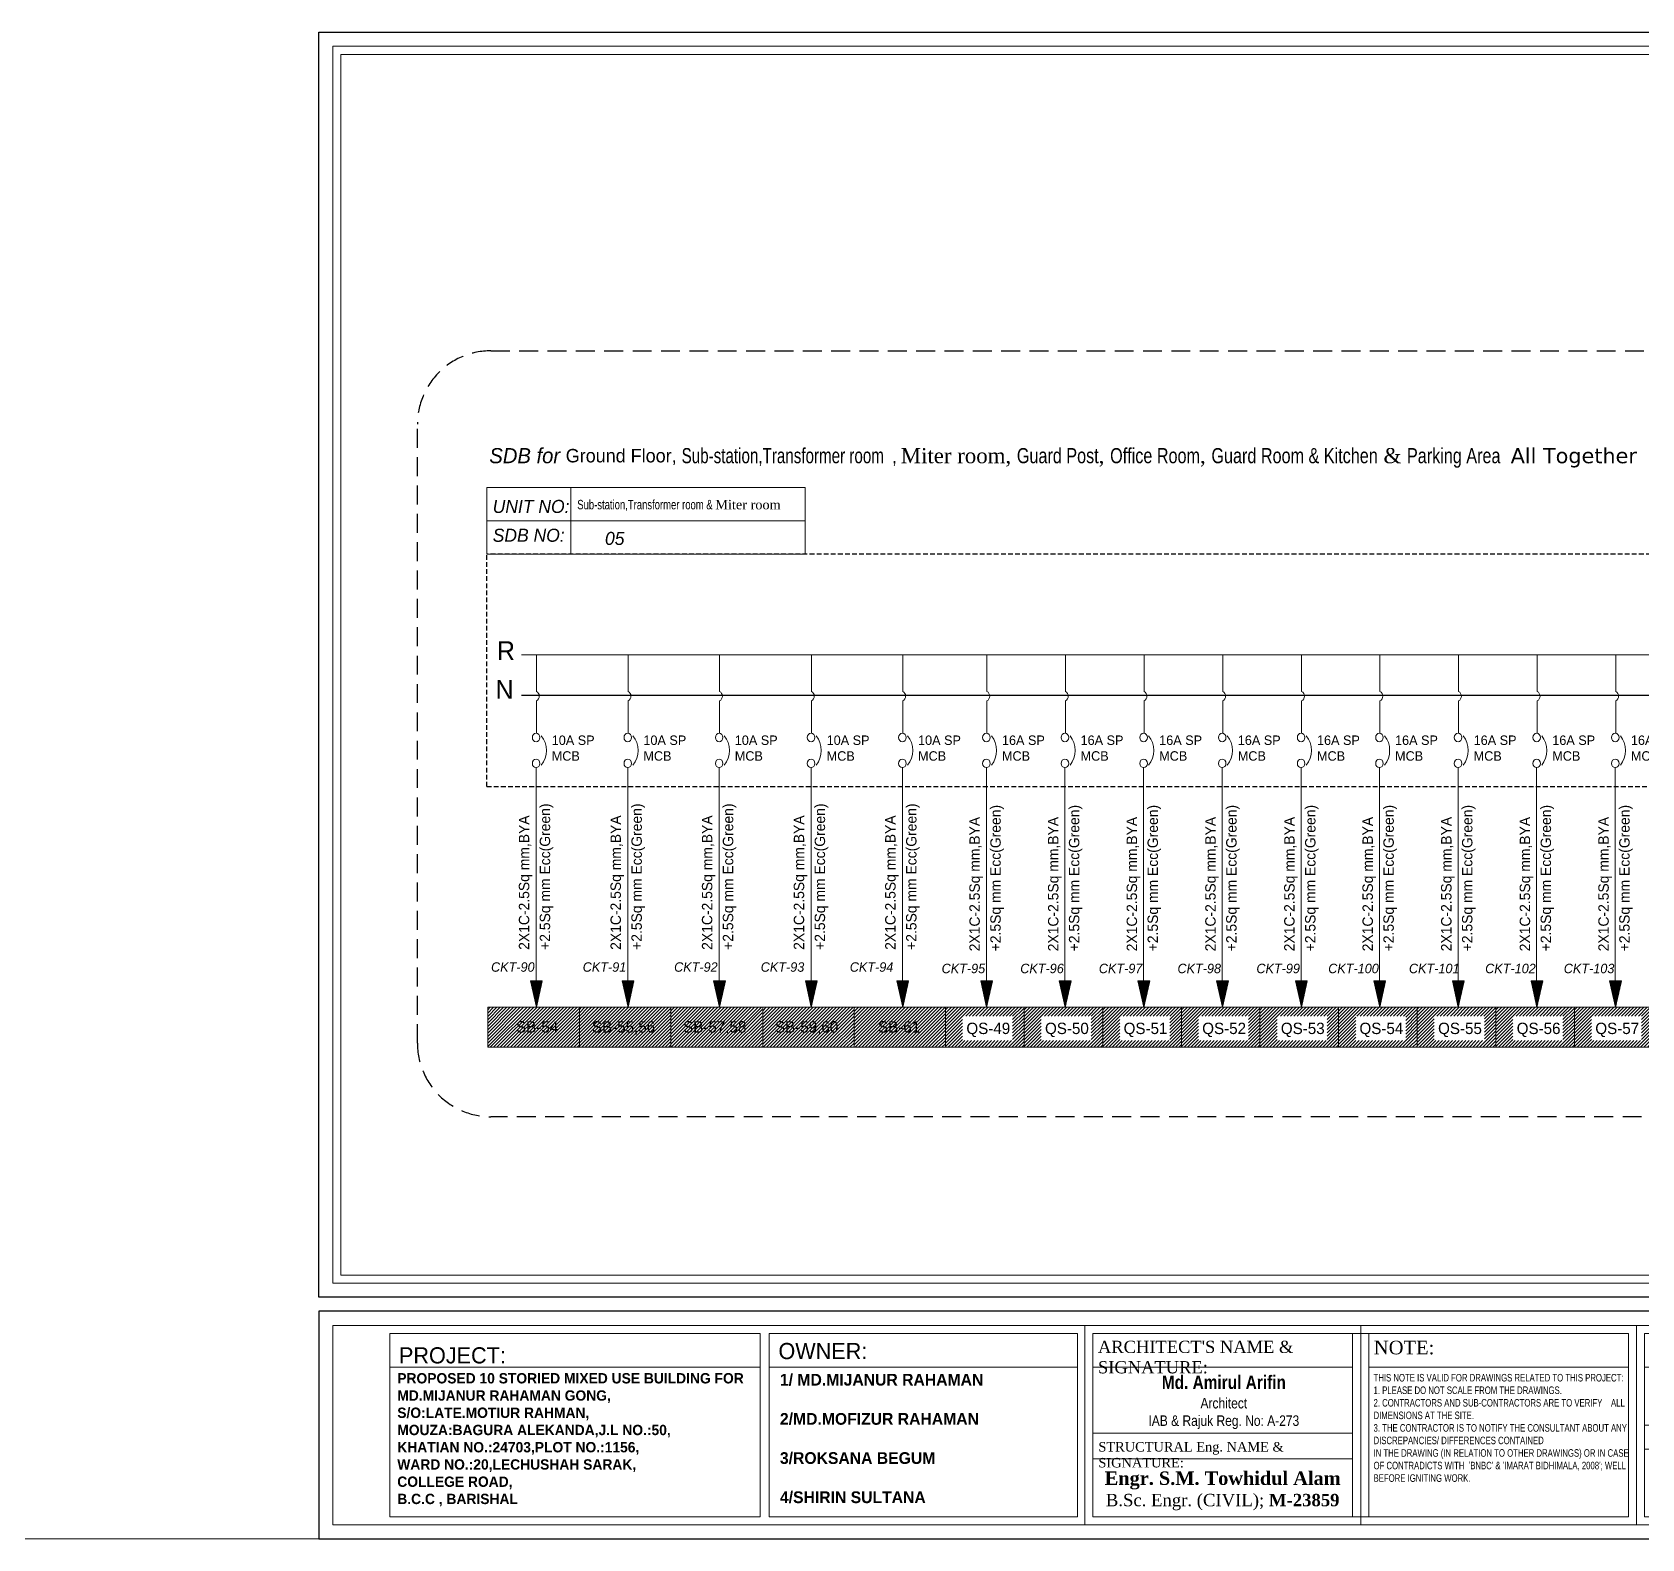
# Model space of a CAD drawing. Header units: inches. Extents: x 109699 to 44449955, y -10987 to 15824140.
# Drawn here: x 211194 to 212046, y -4569 to -3772 of the extents above; entities that cross this region are included whole.
import ezdxf

# ---------------------------------------------------------------- set-up
doc = ezdxf.new("R2010")
doc.units = ezdxf.units.IN
doc.header["$LTSCALE"] = 5
doc.header["$MEASUREMENT"] = 0
doc.linetypes.add('DASHED', pattern=[0.75, 0.5, -0.25])
doc.linetypes.add('DASHED2', pattern=[0.375, 0.25, -0.125])
doc.layers.get('0').update_dxf_attribs({"color": 123})
doc.layers.get('Defpoints').update_dxf_attribs({"lineweight": 5})
for name, color, linetype, lineweight in [('@NORMAL', 7, 'Continuous', 5), ('CKT-TEXT', 6, 'Continuous', 9), ('E-BOX', 20, 'Continuous', 30), ('E-BUSBER-B', 21, 'Continuous', 18), ('E-BUSBER-N', 131, 'Continuous', 18), ('E-CKT-CABLE', 116, 'Continuous', 18), ('E-CKT-TEXT', 135, 'Continuous', 18), ('E-CKT-TEXT-2', 7, 'Continuous', 9), ('E-MCCB', 5, 'Continuous', 13), ('E-QS-Socket-15A', 1, 'Continuous', 9), ('E-SB-Switch-Board', 106, 'Continuous', 18), ('H', 252, 'Continuous', 9), ('leter', 140, 'Continuous', 13), ('Text', 7, 'Continuous', 0), ('WALL-1', 8, 'Continuous', 9)]:
    doc.layers.add(name, color=color, linetype=linetype, lineweight=lineweight)
doc.layers.add('T', color=8, linetype='Continuous')
doc.styles.add('box text', font='arial.ttf')
doc.styles.add('RomanS', font='romans.shx')
doc.styles.add('SH-T2', font='times.ttf')
doc.styles.get("Standard").update_dxf_attribs({"font": 'times.ttf'})
doc.styles.add('TAVE2', font='ROM_____.PFB')
picture_1 = doc.add_image_def('image1.png', size_in_pixel=(745, 477))
pattern_1 = [(45, (18117.269, 2023.2584), (-0.8838834765, 0.8838834765), [])]

# ---------------------------------------------------------------- blocks, each defined once
blk = doc.blocks.new('zxczxczxcz')
at = {"layer": '@NORMAL'}
for points in [[(177327.5, -15450.1), (175295.2, -15450.1), (175295.2, -14276.8), (177327.5, -14276.8)], [(177319.9, -15442.5), (175302.8, -15442.5), (175302.8, -14284.5), (177319.9, -14284.5)]]:
    blk.add_lwpolyline(points, close=True, dxfattribs=at)
at = {"layer": 'Text', "lineweight": 30}
for p, q in [((177028.8, -15692.6), (177028.8, -15476.8)), ((177340.9, -15476.8), (177028.8, -15476.8)), ((177340.9, -15476.8), (177340.9, -15692.6)), ((177340.9, -15692.6), (177028.8, -15692.6))]:
    blk.add_line(p, q, dxfattribs=at)
at = {"layer": 'Text'}
for p, q in [((177340.9, -15692.6), (177340.9, -15476.8)), ((177340.9, -15692.6), (177340.9, -15476.8)), ((175700.4, -15497.8), (175700.4, -15671.6)), ((175709, -15497.8), (176001.6, -15497.8)), ((175709, -15497.8), (175709, -15671.6)), ((176001.6, -15497.8), (176001.6, -15671.6)), ((176001.6, -15671.6), (176001.6, -15497.8)), ((176008.4, -15679.2), (176008.4, -15490.2)), ((176016.1, -15671.6), (176016.1, -15497.8)), ((176262.5, -15497.8), (176262.5, -15671.6)), ((176270.1, -15490.2), (176270.1, -15679.2)), ((176277.8, -15497.8), (176277.8, -15671.6)), ((176524.2, -15497.8), (176524.2, -15671.6)), ((176531.8, -15490.2), (176531.8, -15679.2)), ((176539.5, -15497.8), (176539.5, -15671.6)), ((176742, -15490.2), (176997.7, -15490.2)), ((176742, -15679.2), (176742, -15490.2)), ((176749.6, -15497.8), (176990.1, -15497.8)), ((176749.6, -15671.6), (176749.6, -15497.8)), ((176990.1, -15497.8), (176990.1, -15671.6)), ((176997.7, -15490.2), (176997.7, -15679.2)), ((177042.2, -15490.2), (177327.5, -15490.2)), ((177042.2, -15679.2), (177042.2, -15490.2)), ((177049.8, -15497.8), (177319.9, -15497.8)), ((177049.8, -15671.6), (177049.8, -15497.8)), ((177319.9, -15497.8), (177319.9, -15671.6)), ((177327.5, -15490.2), (177327.5, -15679.2)), ((175349, -15529.9), (175700.4, -15529.9)), ((175709, -15529.9), (176001.6, -15529.9)), ((176016.1, -15529.9), (176262.5, -15529.9)), ((176277.8, -15529.9), (176524.2, -15529.9)), ((176539.5, -15529.9), (176737.2, -15529.9)), ((176539.5, -15584.7), (176737.2, -15584.7)), ((176639.5, -15584.7), (176639.5, -15671.6)), ((176016.1, -15592.4), (176262.5, -15592.4)), ((176016.1, -15616.8), (176262.5, -15616.8)), ((176539.5, -15607.6), (176737.2, -15607.6)), ((176997.7, -15679.2), (176742, -15679.2)), ((176990.1, -15671.6), (176749.6, -15671.6)), ((177327.5, -15679.2), (177042.2, -15679.2)), ((177319.9, -15671.6), (177049.8, -15671.6))]:
    blk.add_line(p, q, dxfattribs=at)
at = {"layer": 'Text', "lineweight": 30}
blk.add_lwpolyline([(177005.9, -15476.8), (175281.8, -15476.8), (175281.8, -15692.6), (177005.9, -15692.6)], close=True, dxfattribs=at)
at = {"layer": 'Text'}
blk.add_lwpolyline([(176997.7, -15490.2), (175295.2, -15490.2), (175295.2, -15679.2), (176997.7, -15679.2)], close=True, dxfattribs=at)
for points in [[(175700.4, -15497.8), (175349, -15497.8), (175349, -15671.6), (175700.4, -15671.6)], [(176001.6, -15497.8), (175709, -15497.8)], [(176524.2, -15497.8), (176016.1, -15497.8)], [(176539.5, -15671.6), (176737.2, -15671.6), (176737.2, -15497.8), (176539.5, -15497.8)], [(175709, -15671.6), (176001.6, -15671.6)], [(176016.1, -15671.6), (176524.2, -15671.6)]]:
    blk.add_lwpolyline(points, dxfattribs=at)
at = {"layer": 'WALL-1', "lineweight": 30}
blk.add_line((177340.9, -14263.5), (177340.9, -15463.5), dxfattribs=at)
blk.add_lwpolyline([(177340.9, -15463.5), (175281.8, -15463.5), (175281.8, -14263.5), (177340.9, -14263.5)], close=True, dxfattribs=at)
at = {"layer": 'leter', "insert": (177184.4, -15628.6), "char_height": 3.9766, "width": 400.68, "attachment_point": 2}
blk.add_mtext('{\\fFranklin Gothic Medium|b0|i0|c0|p34;\\H2.066x;\\C5;MODERN BUILDING DESIGN & CONSULTANT\\H1.2x; \\C256; \\P\\fTimes New Roman|b1|i0|c0|p18;\\H0.4899x;\\C7;TALUKDER MANSION,5/7,BLOCK -A,RUPATOLI HOUSING STATE,BARISHAL.\\PB.C.C REG. NO:35,MAIL:mbdc333@gmail.com\\PMOBILE NO:01731443090\\P\\fFranklin Gothic Medium|b0|i0|c0|p34;\\H0.8231x;\\C256;                             }', dxfattribs=at)
at = {"layer": 'Text'}
for s, insert, char_height, width, attachment_point in [('{\\fFranklin Gothic Medium Cond|b0|i0|c0|p34;\\C1;PROJECT:}', (175357.8, -15510.9, 91), 15.338, 414.227, 1), ('{\\fFranklin Gothic Medium|b0|i0|c0|p34;\\C1;OWNER:}', (175717.8, -15506.8), 15.338, 414.227, 1), ("{\\C1;ARCHITECT'S NAME & SIGNATURE:}", (176020.9, -15504.7, 29.8), 11.609, 235.441, 1), ('{\\C1;NOTE:}', (176282.6, -15504.7, 29.8), 12.899, 235.441, 1), ('{\\C1;DRAWING  TITLE:}', (176566.4, -15506.4, -14.9), 11.609, 235.441, 1), ('{\\fFranklin Gothic Medium|b0|i0|c0|p34;\\C1;CONSULTANT:}', (176814.3, -15518.7, 279.5), 15.479, 414.227, 1), ('\\pt35.29515;{\\fCentury Gothic|b1|i0|c0|p34;PROPOSED 10 STORIED MIXED USE BUILDING FOR \\PMD.MIJANUR RAHAMAN GONG,\\PS/O:LATE.MOTIUR RAHMAN, \\PMOUZA:BAGURA ALEKANDA,J.L NO.:50,\\PKHATIAN NO.:24703,PLOT NO.:1156,\\PWARD NO.:20,LECHUSHAH SARAK,\\P\\pt67.08058;COLLEGE ROAD, \\PB.C.C , BARISHAL }', (175356.2, -15535.4), 9.808, 458.165, 1), ('{\\fArial Narrow|b1|i0|c0|p34;Md. Amirul Arifin\\P\\fArial Narrow|b0|i0|c0|p34;\\H0.7794x;Architect\\PIAB & Rajuk Reg. No: A-273\\fCentury Gothic|b0|i0|c0|p34;\\L\\P\\H1.283x;\\l \\P\\fFranklin Gothic Medium|b0|i0|c0|p34; \\fFranklin Gothic Book|b0|i0|c0|p34;\\H0.6173x;  \\fFranklin Gothic Medium|b0|i0|c0|p34;\\H1.62x; \\fFranklin Gothic Book|b0|i0|c0|p34;\\H0.6173x; \\fFranklin Gothic Medium|b0|i0|c0|p34;\\H1.62x;                                                                                       }', (176140.3, -15537.7), 12.7553, 248.971, 2), ('\\pi-34.83833,l34.83833,t34.83833;{\\W0.9;\\C1;DATE:}', (176557, -15588.9, -14.9), 11.609, 235.441, 1), ('\\pi-34.83833,l34.83833,t34.83833;{\\W0.9;\\C1;SHEET NO}', (176664.3, -15589.8, -14.9), 11.609, 235.441, 1), ('{\\C1;STRUCTURAL Eng. NAME & SIGNATURE:}', (176021.3, -15600.8, 29.8), 9.029, 235.441, 1), ('{\\fTimes New Roman|b1|i0|c0|p18; Engr. S.M. Towhidul Alam\\P\\fTimes New Roman|b0|i0|c0|p18; \\H0.9205x;B.Sc. Engr. (CIVIL); \\fTimes New Roman|b1|i0|c0|p18;M-23859}', (176136.8, -15628.7, -14.9), 12.7553, 248.971, 2), ('\\pi-191.13542,l191.13542,t191.13542;23.07.2022', (176550.3, -15626.7, -14.9), 13.931, 375.033, 1), ('{\\fFranklin Gothic Medium|b0|i0|c0|p34;\\C0;ENGR.MIZANUR RAHMAN (CIVIL)\\PMANAGING DIRECTOR\\P\\H0.8571x;MODERN BUILDING DESIGN & CONSULTANT}', (176870.4, -15624.1, -11.9), 8.668, 331.382, 2)]:
    blk.add_mtext(s, dxfattribs=dict(at, insert=insert, char_height=char_height, width=width, attachment_point=attachment_point))
at = {"layer": 'Text', "linetype": 'Continuous', "insert": (175719.2, -15536.1), "char_height": 11.145, "width": 329.404, "attachment_point": 1, "style": 'SH-T2'}
blk.add_mtext('\\pt76.20062;{\\fCentury Gothic|b1|i0|c0|p34;1/ MD.MIJANUR RAHAMAN \\P\\P2/MD.MOFIZUR RAHAMAN\\P \\P3/ROKSANA BEGUM\\P\\P4/SHIRIN SULTANA}', dxfattribs=at)
at = {"layer": 'Text', "insert": (176282.3, -15536.2, -14.9), "char_height": 7.1387, "width": 248.98, "attachment_point": 1, "style": 'box text'}
blk.add_mtext("{\\fArial Narrow|b0|i0|c0|p34;\\W0.9;THIS NOTE IS VALID FOR DRAWINGS RELATED TO THIS PROJECT:\\P1. PLEASE DO NOT SCALE FROM THE DRAWINGS.\\P2. CONTRACTORS AND SUB-CONTRACTORS ARE TO VERIFY    ALL DIMENSIONS AT THE SITE.\\P3. THE CONTRACTOR IS TO NOTIFY THE CONSULTANT ABOUT ANY DISCREPANCIES/ DIFFERENCES CONTAINED\\PIN THE DRAWING (IN RELATION TO OTHER DRAWINGS) OR IN CASE OF CONTRADICTS WITH  'BNBC' & 'IMARAT BIDHIMALA, 2008'; WELL BEFORE IGNITING WORK.}", dxfattribs=at)
at = {"layer": '@NORMAL', "color": 0}
image = blk.add_image(picture_1, insert=(177085.8, -15624.9), size_in_units=(191.9, 122.8), rotation=0, dxfattribs=dict(at, brightness=35, contrast=59))
image.dxf.flags = 7
blk = doc.blocks.new('E-CKT TEXT')
for p, q in [((648438.87, 22105.08), (648437.12, 22112.85)), ((648437.12, 22112.85), (648440.62, 22112.85)), ((648437.16, 22112.65), (648437.36, 22112.85)), ((648437.21, 22112.43), (648437.63, 22112.85)), ((648437.26, 22112.21), (648437.89, 22112.85)), ((648437.31, 22112), (648438.16, 22112.85)), ((648437.36, 22111.78), (648438.43, 22112.85)), ((648437.41, 22111.56), (648438.69, 22112.85)), ((648437.46, 22111.35), (648438.96, 22112.85)), ((648437.51, 22111.13), (648439.22, 22112.85)), ((648437.55, 22110.92), (648439.49, 22112.85)), ((648437.6, 22110.7), (648439.75, 22112.85)), ((648437.65, 22110.48), (648440.02, 22112.85)), ((648437.7, 22110.27), (648440.28, 22112.85)), ((648437.75, 22110.05), (648440.55, 22112.85)), ((648437.8, 22109.83), (648440.57, 22112.6)), ((648437.85, 22109.62), (648440.49, 22112.26)), ((648437.9, 22109.4), (648440.41, 22111.92)), ((648437.94, 22109.18), (648440.34, 22111.58)), ((648437.99, 22108.97), (648440.26, 22111.23)), ((648438.04, 22108.75), (648440.18, 22110.89)), ((648438.09, 22108.54), (648440.11, 22110.55)), ((648438.14, 22108.32), (648440.03, 22110.21)), ((648438.19, 22108.1), (648439.95, 22109.86)), ((648438.24, 22107.89), (648439.87, 22109.52)), ((648438.29, 22107.67), (648439.8, 22109.18)), ((648438.34, 22107.45), (648439.72, 22108.84)), ((648438.38, 22107.24), (648439.64, 22108.49)), ((648438.43, 22107.02), (648439.56, 22108.15)), ((648438.87, 22105.08), (648440.62, 22112.85)), ((648438.48, 22106.8), (648439.49, 22107.81)), ((648438.53, 22106.59), (648439.41, 22107.47)), ((648438.58, 22106.37), (648439.33, 22107.13)), ((648438.63, 22106.16), (648439.26, 22106.78)), ((648438.68, 22105.94), (648439.18, 22106.44)), ((648438.73, 22105.72), (648439.1, 22106.1)), ((648438.77, 22105.51), (648439.02, 22105.76)), ((648438.82, 22105.29), (648438.95, 22105.41))]:
    blk.add_line(p, q)
blk = doc.blocks.new('A$C7DE01C66')
at = {"layer": 'E-CKT-CABLE'}
for p, q in [((0, 25.02), (0, 13.35)), ((0, 10.31), (0, 0))]:
    blk.add_line(p, q, dxfattribs=at)
blk.add_arc((-0.81, 11.83), 1.72, 298.1075, 61.8925, dxfattribs=at)

msp = doc.modelspace()

# ---------------------------------------------------------------- hatches: boundary and pattern name
at = {"layer": 'E-QS-Socket-15A'}
h = msp.add_hatch(dxfattribs=at)
h.set_pattern_fill('ANSI31', color=1, scale=10)
h.set_pattern_definition([(45, (9666.0978, -16781.8087), (-0.8838834765, 0.8838834765), [])])
h.paths.add_polyline_path([(211719.19, -4287.61), (211699.24, -4287.61), (211699.24, -4287.61), (211699.24, -4287.61), (211677.68, -4287.61), (211677.68, -4308.8), (211719.19, -4308.8)])
h.paths.add_polyline_path([(211686.69, -4305.3), (211713.16, -4305.3), (211713.16, -4292.35), (211686.69, -4292.35)], flags=16)
h = msp.add_hatch(dxfattribs=at)
h.set_pattern_fill('ANSI31', color=1, scale=10)
h.set_pattern_definition([(45, (9707.6876, -16781.8087), (-0.8838834765, 0.8838834765), [])])
h.paths.add_polyline_path([(211760.78, -4287.61), (211740.83, -4287.61), (211740.83, -4287.61), (211740.83, -4287.61), (211719.27, -4287.61), (211719.27, -4308.8), (211760.78, -4308.8)])
h.paths.add_polyline_path([(211728.28, -4305.3), (211754.75, -4305.3), (211754.75, -4292.35), (211728.28, -4292.35)], flags=16)
h = msp.add_hatch(dxfattribs=at)
h.set_pattern_fill('ANSI31', color=1, scale=10)
h.set_pattern_definition([(45, (9749.2775, -16781.8087), (-0.8838834765, 0.8838834765), [])])
h.paths.add_polyline_path([(211802.37, -4287.61), (211782.42, -4287.61), (211782.42, -4287.61), (211782.42, -4287.61), (211760.86, -4287.61), (211760.86, -4308.8), (211802.37, -4308.8)])
h.paths.add_polyline_path([(211769.87, -4305.3), (211796.34, -4305.3), (211796.34, -4292.35), (211769.87, -4292.35)], flags=16)
h = msp.add_hatch(dxfattribs=at)
h.set_pattern_fill('ANSI31', color=1, scale=10)
h.set_pattern_definition([(45, (9790.8673, -16781.8087), (-0.8838834765, 0.8838834765), [])])
h.paths.add_polyline_path([(211843.96, -4287.61), (211824.01, -4287.61), (211824.01, -4287.61), (211824.01, -4287.61), (211802.45, -4287.61), (211802.45, -4308.8), (211843.96, -4308.8)])
h.paths.add_polyline_path([(211811.46, -4305.3), (211837.93, -4305.3), (211837.93, -4292.35), (211811.46, -4292.35)], flags=16)
h = msp.add_hatch(dxfattribs=at)
h.set_pattern_fill('ANSI31', color=1, scale=10)
h.set_pattern_definition([(45, (9832.4572, -16781.8087), (-0.8838834765, 0.8838834765), [])])
h.paths.add_polyline_path([(211885.55, -4287.61), (211865.6, -4287.61), (211865.6, -4287.61), (211865.6, -4287.61), (211844.04, -4287.61), (211844.04, -4308.8), (211885.55, -4308.8)])
h.paths.add_polyline_path([(211853.05, -4305.3), (211879.52, -4305.3), (211879.52, -4292.35), (211853.05, -4292.35)], flags=16)
h = msp.add_hatch(dxfattribs=at)
h.set_pattern_fill('ANSI31', color=1, scale=10)
h.set_pattern_definition(pattern_1)
h.paths.add_polyline_path([(211927.14, -4287.61), (211907.19, -4287.61), (211907.19, -4287.61), (211907.19, -4287.61), (211885.63, -4287.61), (211885.63, -4308.8), (211927.14, -4308.8)])
h.paths.add_polyline_path([(211894.64, -4305.3), (211921.11, -4305.3), (211921.11, -4292.35), (211894.64, -4292.35)], flags=16)
h = msp.add_hatch(dxfattribs=at)
h.set_pattern_fill('ANSI31', color=1, scale=10)
h.set_pattern_definition(pattern_1)
h.paths.add_polyline_path([(211968.73, -4287.61), (211948.78, -4287.61), (211948.78, -4287.61), (211948.78, -4287.61), (211927.22, -4287.61), (211927.22, -4308.8), (211968.73, -4308.8)])
h.paths.add_polyline_path([(211936.23, -4305.3), (211962.7, -4305.3), (211962.7, -4292.35), (211936.23, -4292.35)], flags=16)
h = msp.add_hatch(dxfattribs=at)
h.set_pattern_fill('ANSI31', color=1, scale=10)
h.set_pattern_definition([(45, (9957.2267, -16781.8087), (-0.8838834765, 0.8838834765), [])])
h.paths.add_polyline_path([(212010.32, -4287.61), (211990.37, -4287.61), (211990.37, -4287.61), (211990.37, -4287.61), (211968.81, -4287.61), (211968.81, -4308.8), (212010.32, -4308.8)])
h.paths.add_polyline_path([(211977.82, -4305.3), (212004.29, -4305.3), (212004.29, -4292.35), (211977.82, -4292.35)], flags=16)
h = msp.add_hatch(dxfattribs=at)
h.set_pattern_fill('ANSI31', color=1, scale=10)
h.set_pattern_definition([(45, (9998.8165, -16781.8087), (-0.8838834765, 0.8838834765), [])])
h.paths.add_polyline_path([(212051.91, -4287.61), (212031.96, -4287.61), (212031.96, -4287.61), (212031.96, -4287.61), (212010.4, -4287.61), (212010.4, -4308.8), (212051.91, -4308.8)])
h.paths.add_polyline_path([(212019.41, -4305.3), (212045.88, -4305.3), (212045.88, -4292.35), (212019.41, -4292.35)], flags=16)
at = {"layer": 'E-SB-Switch-Board'}
h = msp.add_hatch(dxfattribs=at)
h.set_pattern_fill('ANSI31', color=256, scale=10)
h.set_pattern_definition(pattern_1)
h.paths.add_polyline_path([(211461.2, -4287.61), (211461.2, -4287.61), (211461.2, -4287.61), (211435.48, -4287.61), (211435.48, -4308.8), (211483.98, -4308.8), (211483.98, -4287.61)])
h.paths.add_polyline_path([(211448.82, -4304.52), (211472.81, -4304.52), (211472.81, -4291.57), (211448.82, -4291.57)], flags=24)
h = msp.add_hatch(dxfattribs=at)
h.set_pattern_fill('ANSI31', color=256, scale=10)
h.set_pattern_definition([(45, (17297.7647, 1249.1022), (-0.8838834765, 0.8838834765), [])])
h.paths.add_polyline_path([(211532.33, -4287.61), (211509.7, -4287.61), (211509.7, -4287.61), (211509.7, -4287.61), (211483.98, -4287.61), (211483.98, -4308.8), (211532.33, -4308.8)])
h.paths.add_polyline_path([(211488.96, -4304.52), (211524.52, -4304.52), (211524.52, -4291.57), (211488.96, -4291.57)], flags=24)
h = msp.add_hatch(dxfattribs=at)
h.set_pattern_fill('ANSI31', color=256, scale=10)
h.set_pattern_definition([(45, (16834.2251, 1249.1022), (-0.8838834765, 0.8838834765), [])])
h.paths.add_polyline_path([(211580.68, -4287.61), (211558.05, -4287.61), (211558.05, -4287.61), (211558.05, -4287.61), (211532.33, -4287.61), (211532.33, -4308.8), (211580.68, -4308.8)])
h.paths.add_polyline_path([(211537.22, -4304.52), (211572.78, -4304.52), (211572.78, -4291.57), (211537.22, -4291.57)], flags=24)
h = msp.add_hatch(dxfattribs=at)
h.set_pattern_fill('ANSI31', color=256, scale=10)
h.set_pattern_definition([(45, (16882.8228, 1249.1022), (-0.8838834765, 0.8838834765), [])])
h.paths.add_polyline_path([(211629.28, -4287.61), (211606.64, -4287.61), (211606.64, -4287.61), (211606.64, -4287.61), (211580.93, -4287.61), (211580.93, -4308.8), (211629.28, -4308.8)])
h.paths.add_polyline_path([(211585.81, -4304.52), (211621.38, -4304.52), (211621.38, -4291.57), (211585.81, -4291.57)], flags=24)
h = msp.add_hatch(dxfattribs=at)
h.set_pattern_fill('ANSI31', color=256, scale=10)
h.set_pattern_definition([(45, (15946.8615, 1249.1022), (-0.8838834765, 0.8838834765), [])])
h.paths.add_polyline_path([(211677.63, -4308.8), (211677.63, -4287.61), (211655, -4287.61), (211655, -4287.61), (211655, -4287.61), (211629.28, -4287.61), (211629.28, -4308.8)])
h.paths.add_polyline_path([(211640.34, -4304.52), (211664.33, -4304.52), (211664.33, -4291.57), (211640.34, -4291.57)], flags=24)

# ---------------------------------------------------------------- linework, layer by layer
at = {"linetype": 'DASHED2', "lineweight": 25, "ltscale": 8}
msp.add_lwpolyline([(211437.14, -3940.39), (212435.87, -3940.39, -0.414214), (212474.75, -3979.27), (212474.75, -4306.65, -0.414214), (212435.87, -4345.53), (211437.14, -4345.53, -0.414214), (211398.26, -4306.65), (211398.26, -3979.27, -0.414214)], format="xyb", close=True, dxfattribs=at)
at = {"layer": 'CKT-TEXT', "extrusion": (0, 0, -1)}
for centre in [(211694.76, -4151.79), (211736.35, -4151.79), (211777.94, -4151.79), (211819.53, -4151.79), (211861.28, -4151.79), (211902.71, -4151.79), (211944.3, -4151.79), (211985.89, -4151.79), (212027.48, -4151.79)]:
    msp.add_ellipse(centre, major_axis=(0, 11.32), ratio=0.8736, start_param=0.810857, end_param=2.330736, dxfattribs=at)
at = {"layer": 'Defpoints', "ltscale": 0.5}
msp.add_ray((184484.87, -4568.82), (1, 0), dxfattribs=at)
at = {"layer": 'E-BOX', "linetype": 'DASHED'}
for p, q in [((211434.96, -4170.9), (211434.96, -4047.88)), ((212230.74, -4047.88), (211434.96, -4047.88)), ((212230.74, -4047.88), (211434.96, -4047.88)), ((211434.96, -4170.9), (212434.2, -4170.9))]:
    msp.add_line(p, q, dxfattribs=at)
at = {"layer": 'E-BUSBER-B', "color": 1}
msp.add_line((211453.3, -4101.19), (212425.74, -4101.19), dxfattribs=at)
at = {"layer": 'E-BUSBER-N', "lineweight": 25}
msp.add_line((211453.3, -4122.54), (212425.74, -4122.54), dxfattribs=at)
at = {"layer": 'E-CKT-CABLE'}
for p, q in [((211461.05, -4160.89), (211461.05, -4287.61)), ((211509.54, -4160.89), (211509.54, -4287.61)), ((211557.9, -4160.89), (211557.9, -4287.61)), ((211606.49, -4160.89), (211606.49, -4287.61)), ((211654.84, -4160.89), (211654.84, -4287.61)), ((211699.24, -4160.89), (211699.24, -4287.61)), ((211740.83, -4160.89), (211740.83, -4287.61)), ((211782.42, -4160.89), (211782.42, -4287.61)), ((211824.01, -4160.89), (211824.01, -4287.61)), ((211865.76, -4160.89), (211865.76, -4287.61)), ((211907.19, -4160.89), (211907.19, -4287.61)), ((211948.78, -4160.89), (211948.78, -4287.61)), ((211990.37, -4160.89), (211990.37, -4287.61)), ((212031.96, -4160.89), (212031.96, -4287.61)), ((211677.63, -4287.61), (211677.63, -4308.8))]:
    msp.add_line(p, q, dxfattribs=at)
msp.add_lwpolyline([(211435.48, -4287.61), (212424.56, -4287.61), (212424.56, -4308.8), (211435.48, -4308.8)], close=True, dxfattribs=at)
at = {"layer": 'E-MCCB', "extrusion": (0, 0, -1)}
for centre, major_axis, start_param, end_param in [((211461.05, -4144.96), (0, 2.28), 1.57079632679372, 7.853981633973307), ((211456.58, -4151.79), (0, 11.32), 0.810857, 2.330736), ((211509.54, -4144.96), (0, 2.28), 1.57079632679372, 7.853981633973307), ((211505.07, -4151.79), (0, 11.32), 0.810857, 2.330736), ((211557.9, -4144.96), (0, 2.28), 1.57079632679372, 7.853981633973307), ((211553.42, -4151.79), (0, 11.32), 0.810857, 2.330736), ((211606.49, -4144.96), (0, 2.28), 1.57079632679372, 7.853981633973307), ((211602.02, -4151.79), (0, 11.32), 0.810857, 2.330736), ((211654.84, -4144.96), (0, 2.28), 1.57079632679372, 7.853981633973307), ((211650.37, -4151.79), (0, 11.32), 0.810857, 2.330736), ((211699.24, -4144.96), (0, 2.28), 1.570796326787449, 7.853981633967035), ((211740.83, -4144.96), (0, 2.28), 1.570796326787449, 7.853981633967035), ((211782.42, -4144.96), (0, 2.28), 1.570796326787449, 7.853981633967035), ((211824.01, -4144.96), (0, 2.28), 1.570796326787449, 7.853981633967035), ((211865.76, -4144.96), (0, 2.28), 1.570796326787449, 7.853981633967035), ((211907.19, -4144.96), (0, 2.28), 1.570796326787449, 7.853981633967035), ((211948.78, -4144.96), (0, 2.28), 1.570796326787449, 7.853981633967035), ((211990.37, -4144.96), (0, 2.28), 1.570796326787449, 7.853981633967035), ((212031.96, -4144.96), (0, 2.28), 1.570796326787449, 7.853981633967035), ((211461.05, -4158.61), (0, 2.28), 1.570796326795389, 7.853981633974975), ((211509.54, -4158.61), (0, 2.28), 1.570796326795389, 7.853981633974975), ((211557.9, -4158.61), (0, 2.28), 1.570796326795389, 7.853981633974975), ((211606.49, -4158.61), (0, 2.28), 1.570796326795389, 7.853981633974975), ((211654.84, -4158.61), (0, 2.28), 1.570796326795389, 7.853981633974975), ((211699.24, -4158.61), (0, 2.28), 1.570796326788042, 7.853981633967629), ((211740.83, -4158.61), (0, 2.28), 1.570796326788042, 7.853981633967629), ((211782.42, -4158.61), (0, 2.28), 1.570796326788042, 7.853981633967629), ((211824.01, -4158.61), (0, 2.28), 1.570796326788042, 7.853981633967629), ((211865.76, -4158.61), (0, 2.28), 1.570796326788042, 7.853981633967629), ((211907.19, -4158.61), (0, 2.28), 1.570796326788042, 7.853981633967629), ((211948.78, -4158.61), (0, 2.28), 1.570796326788042, 7.853981633967629), ((211990.37, -4158.61), (0, 2.28), 1.570796326788042, 7.853981633967629), ((212031.96, -4158.61), (0, 2.28), 1.570796326788042, 7.853981633967629)]:
    msp.add_ellipse(centre, major_axis=major_axis, ratio=0.8736, start_param=start_param, end_param=end_param, dxfattribs=at)
at = {"layer": 'E-QS-Socket-15A', "color": 1}
for p, q in [((211677.63, -4287.61), (211677.63, -4308.8)), ((211719.22, -4287.61), (211719.22, -4308.8)), ((211760.81, -4287.61), (211760.81, -4308.8)), ((211802.4, -4287.61), (211802.4, -4308.8)), ((211843.99, -4287.61), (211843.99, -4308.8)), ((211885.58, -4287.61), (211885.58, -4308.8)), ((211885.58, -4287.61), (211885.58, -4308.8)), ((211885.58, -4287.61), (211885.58, -4308.8)), ((211885.58, -4287.61), (211885.58, -4308.8)), ((211885.58, -4287.61), (211885.58, -4308.8)), ((211927.17, -4287.61), (211927.17, -4308.8)), ((211968.76, -4287.61), (211968.76, -4308.8)), ((211968.76, -4287.61), (211968.76, -4308.8)), ((211968.76, -4287.61), (211968.76, -4308.8)), ((211968.76, -4287.61), (211968.76, -4308.8)), ((211968.76, -4287.61), (211968.76, -4308.8)), ((211968.76, -4287.61), (211968.76, -4308.8)), ((212010.35, -4287.61), (212010.35, -4308.8))]:
    msp.add_line(p, q, dxfattribs=at)
at = {"layer": 'E-QS-Socket-15A', "color": 244}
msp.add_line((211843.99, -4287.61), (211843.99, -4308.8), dxfattribs=at)
at = {"layer": 'E-SB-Switch-Board'}
for p, q in [((211483.98, -4287.61), (211483.98, -4308.8)), ((211532.33, -4287.61), (211532.33, -4308.8)), ((211580.93, -4287.61), (211580.93, -4308.8)), ((211629.28, -4287.61), (211629.28, -4308.8)), ((211629.28, -4287.61), (211629.28, -4308.8)), ((211629.28, -4287.61), (211629.28, -4308.8)), ((211677.63, -4287.61), (211677.63, -4308.8)), ((211677.63, -4287.61), (211677.63, -4308.8)), ((211677.63, -4287.61), (211677.63, -4308.8)), ((211677.63, -4287.61), (211677.63, -4308.8))]:
    msp.add_line(p, q, dxfattribs=at)
at = {"layer": 'H', "ltscale": 0.5}
for p, q in [((211479.5, -4012.73), (211479.5, -4047.88)), ((211603.32, -4012.73), (211603.32, -4047.88)), ((211434.96, -4030.3), (211603.32, -4030.3))]:
    msp.add_line(p, q, dxfattribs=at)
msp.add_lwpolyline([(211434.96, -4012.73), (211603.32, -4012.73), (211603.32, -4047.88), (211434.96, -4047.88)], close=True, dxfattribs=at)

# ---------------------------------------------------------------- block references
at = {"layer": 'E-QS-Socket-15A', "ltscale": 10, "xscale": 1.65870814017606, "yscale": 1.65870814017606, "zscale": 1.65870814017606}
for p in [(211461.24, -4142.67), (211509.73, -4142.67), (211558.09, -4142.67), (211606.68, -4142.67), (211655.03, -4142.67), (211699.5, -4142.71), (211741.09, -4142.71), (211782.68, -4142.71), (211824.27, -4142.71), (211866.02, -4142.71), (211907.45, -4142.71), (211949.04, -4142.71), (211990.63, -4142.71), (212032.22, -4142.71)]:
    msp.add_blockref('A$C7DE01C66', p, dxfattribs=at)
at = {"layer": 'E-QS-Socket-15A', "color": 1, "xscale": 1.791404791323321, "yscale": 1.791404791323321, "zscale": 1.791404791323321}
for p in [(-949917.11, -43886.75), (-949875.52, -43886.75), (-949833.93, -43886.75), (-949792.34, -43886.75), (-949750.59, -43886.75), (-949709.16, -43886.75), (-949667.57, -43886.75), (-949625.98, -43886.75), (-949584.39, -43886.75)]:
    msp.add_blockref('E-CKT TEXT', p, dxfattribs=at)
at = {"layer": 'E-SB-Switch-Board', "color": 1, "xscale": 1.791404791323321, "yscale": 1.791404791323321, "zscale": 1.791404791323321}
for p in [(-950155.3, -43886.75), (-950106.8, -43886.75), (-950058.45, -43886.75), (-950009.86, -43886.75), (-949961.5, -43886.75)]:
    msp.add_blockref('E-CKT TEXT', p, dxfattribs=at)
at = {"layer": 'WALL-1', "linetype": 'Continuous', "xscale": 0.5576728227840001, "yscale": 0.5576728227840001, "zscale": 0.5576728227840001}
msp.add_blockref('zxczxczxcz', (113596.22, 4182.51), dxfattribs=at)

# ---------------------------------------------------------------- texts
at = {"layer": 'CKT-TEXT', "char_height": 5, "attachment_point": 1, "style": 'RomanS'}
for s, insert, width in [('{\\fCentury Gothic|b0|i0|c0|p34;10A SP\\PMCB}', (211469.32, -4143.87), 29.9821), ('{\\fCentury Gothic|b0|i0|c0|p34;10A SP\\PMCB}', (211517.81, -4143.87), 29.9821), ('{\\fCentury Gothic|b0|i0|c0|p34;10A SP\\PMCB}', (211566.16, -4143.87), 29.9821), ('{\\fCentury Gothic|b0|i0|c0|p34;10A SP\\PMCB}', (211614.76, -4143.87), 29.9821), ('{\\fCentury Gothic|b0|i0|c0|p34;10A SP\\PMCB}', (211663.11, -4143.87), 29.9821), ('{\\fCentury Gothic|b0|i0|c0|p34;16A SP\\PMCB}', (211707.5, -4143.87), 29.9821), ('{\\fCentury Gothic|b0|i0|c0|p34;16A SP\\PMCB}', (211749.09, -4143.87), 29.9821), ('{\\fCentury Gothic|b0|i0|c0|p34;16A SP\\PMCB}', (211790.68, -4143.87), 29.9821), ('{\\fCentury Gothic|b0|i0|c0|p34;16A SP\\PMCB}', (211832.27, -4143.87), 101.7907), ('{\\fCentury Gothic|b0|i0|c0|p34;16A SP\\PMCB}', (211874.16, -4143.87), 101.7907), ('{\\fCentury Gothic|b0|i0|c0|p34;16A SP\\PMCB}', (211915.45, -4143.87), 29.9821), ('{\\fCentury Gothic|b0|i0|c0|p34;16A SP\\PMCB}', (211957.04, -4143.87), 29.9821), ('{\\fCentury Gothic|b0|i0|c0|p34;16A SP\\PMCB}', (211998.63, -4143.87), 29.9821), ('{\\fCentury Gothic|b0|i0|c0|p34;16A SP\\PMCB}', (212040.22, -4143.87), 29.9821)]:
    msp.add_mtext(s, dxfattribs=dict(at, insert=insert, width=width))
at = {"layer": 'E-BUSBER-B', "color": 1, "style": 'TAVE2'}
msp.add_text('R', height=9.95, dxfattribs=at).set_placement((211440.27, -4103.97))
at = {"layer": 'E-BUSBER-N', "lineweight": 25, "style": 'TAVE2'}
msp.add_text('N', height=9.95, dxfattribs=at).set_placement((211439.54, -4124.47))
at = {"layer": 'E-CKT-TEXT', "insert": (211436.3, -3991.85), "char_height": 8, "width": 735.4193, "attachment_point": 1, "style": 'TAVE2'}
msp.add_mtext('{\\fCentury Gothic|b0|i1|c0|p34;SDB for \\A1;\\fCentury Gothic|b0|i0|c0|p34;\\H0.88889x;Ground Floor, \\H1.125x;\\W0.75;Sub-station,Transformer room  , \\A0;\\fTimes New Roman|b0|i0|c0|p18;\\W1;Miter room, \\A1;\\fCentury Gothic|b0|i0|c0|p34;\\W0.8;Guard Post\\A0;\\fTimes New Roman|b0|i0|c0|p18;\\W1;, \\A1;\\fCentury Gothic|b0|i0|c0|p34;\\W0.8;Office Room\\A0;\\fTimes New Roman|b0|i0|c0|p18;\\W1;, \\A1;\\fCentury Gothic|b0|i0|c0|p34;\\W0.8;Guard Room & Kitchen\\A0;\\fTimes New Roman|b0|i0|c0|p18;\\W1; & \\A1;\\fCentury Gothic|b0|i0|c0|p34;\\W0.8;Parking Area \\A0;\\fTimes New Roman|b0|i0|c0|p18;\\W1; \\A1;\\fVerdana|b0|i0|c0|p34;All Together\\A0;\\fTimes New Roman|b0|i0|c0|p18;   \\A1;\\fCentury Gothic|b0|i0|c0|p34;\\W0.75; }', dxfattribs=at)
at = {"layer": 'E-CKT-TEXT', "color": 1, "char_height": 5, "width": 24.1526, "attachment_point": 1}
for s, insert in [('{\\fCentury Gothic|b0|i1|c0|p34;\\C256;CKT-90}', (211437.22, -4263.85)), ('{\\fCentury Gothic|b0|i1|c0|p34;\\C256;CKT-91}', (211485.71, -4263.85)), ('{\\fCentury Gothic|b0|i1|c0|p34;\\C256;CKT-92}', (211534.06, -4263.85)), ('{\\fCentury Gothic|b0|i1|c0|p34;\\C256;CKT-93}', (211579.89, -4263.85)), ('{\\fCentury Gothic|b0|i1|c0|p34;\\C256;CKT-94}', (211626.99, -4263.85)), ('{\\fCentury Gothic|b0|i1|c0|p34;\\C256;CKT-95}', (211675.58, -4264.62)), ('{\\fCentury Gothic|b0|i1|c0|p34;\\C256;CKT-96}', (211717.17, -4264.62)), ('{\\fCentury Gothic|b0|i1|c0|p34;\\C256;CKT-97}', (211758.76, -4264.62)), ('{\\fCentury Gothic|b0|i1|c0|p34;\\C256;CKT-98}', (211800.35, -4264.62)), ('{\\fCentury Gothic|b0|i1|c0|p34;\\C256;CKT-99}', (211842.1, -4264.62)), ('{\\fCentury Gothic|b0|i1|c0|p34;\\C256;CKT-100}', (211880.09, -4264.62)), ('{\\fCentury Gothic|b0|i1|c0|p34;\\C256;CKT-101}', (211922.8, -4264.62)), ('{\\fCentury Gothic|b0|i1|c0|p34;\\C256;CKT-102}', (211963.13, -4264.62)), ('{\\fCentury Gothic|b0|i1|c0|p34;\\C256;CKT-103}', (212004.72, -4264.62))]:
    msp.add_mtext(s, dxfattribs=dict(at, insert=insert))
at = {"layer": 'E-CKT-TEXT-2', "color": 7, "char_height": 5.5, "width": 121.8928, "attachment_point": 1, "rotation": 90, "style": 'RomanS'}
for s, insert in [('{\\fCentury Gothic|b0|i0|c0|p34;\\C256;+2.5Sq mm Ecc(Green) }', (211462.98, -4257.28)), ('{\\fCentury Gothic|b0|i0|c0|p34;\\C256;+2.5Sq mm Ecc(Green) }', (211511.48, -4257.28)), ('{\\fCentury Gothic|b0|i0|c0|p34;\\C256;+2.5Sq mm Ecc(Green) }', (211559.83, -4257.28)), ('{\\fCentury Gothic|b0|i0|c0|p34;\\C256;+2.5Sq mm Ecc(Green) }', (211608.42, -4257.28)), ('{\\fCentury Gothic|b0|i0|c0|p34;\\C256;+2.5Sq mm Ecc(Green) }', (211656.78, -4257.28)), ('{\\fCentury Gothic|b0|i0|c0|p34;\\C256;2X1C-2.5Sq mm,BYA}', (211451.92, -4257.28)), ('{\\fCentury Gothic|b0|i0|c0|p34;\\C256;2X1C-2.5Sq mm,BYA}', (211500.41, -4257.28)), ('{\\fCentury Gothic|b0|i0|c0|p34;\\C256;2X1C-2.5Sq mm,BYA}', (211548.76, -4257.28)), ('{\\fCentury Gothic|b0|i0|c0|p34;\\C256;2X1C-2.5Sq mm,BYA}', (211597.36, -4257.28)), ('{\\fCentury Gothic|b0|i0|c0|p34;\\C256;2X1C-2.5Sq mm,BYA}', (211645.71, -4257.28)), ('{\\fCentury Gothic|b0|i0|c0|p34;\\C256;2X1C-2.5Sq mm,BYA}', (211690.28, -4258.05)), ('{\\fCentury Gothic|b0|i0|c0|p34;\\C256;+2.5Sq mm Ecc(Green) }', (211701.34, -4258.05)), ('{\\fCentury Gothic|b0|i0|c0|p34;\\C256;2X1C-2.5Sq mm,BYA}', (211731.87, -4258.05)), ('{\\fCentury Gothic|b0|i0|c0|p34;\\C256;+2.5Sq mm Ecc(Green) }', (211742.93, -4258.05)), ('{\\fCentury Gothic|b0|i0|c0|p34;\\C256;2X1C-2.5Sq mm,BYA}', (211773.46, -4258.05)), ('{\\fCentury Gothic|b0|i0|c0|p34;\\C256;+2.5Sq mm Ecc(Green) }', (211784.52, -4258.05)), ('{\\fCentury Gothic|b0|i0|c0|p34;\\C256;2X1C-2.5Sq mm,BYA}', (211815.05, -4258.05)), ('{\\fCentury Gothic|b0|i0|c0|p34;\\C256;+2.5Sq mm Ecc(Green) }', (211826.11, -4258.05)), ('{\\fCentury Gothic|b0|i0|c0|p34;\\C256;2X1C-2.5Sq mm,BYA}', (211856.8, -4258.05)), ('{\\fCentury Gothic|b0|i0|c0|p34;\\C256;+2.5Sq mm Ecc(Green) }', (211867.86, -4258.05)), ('{\\fCentury Gothic|b0|i0|c0|p34;\\C256;2X1C-2.5Sq mm,BYA}', (211898.23, -4258.05)), ('{\\fCentury Gothic|b0|i0|c0|p34;\\C256;+2.5Sq mm Ecc(Green) }', (211909.29, -4258.05)), ('{\\fCentury Gothic|b0|i0|c0|p34;\\C256;2X1C-2.5Sq mm,BYA}', (211939.82, -4258.05)), ('{\\fCentury Gothic|b0|i0|c0|p34;\\C256;+2.5Sq mm Ecc(Green) }', (211950.88, -4258.05)), ('{\\fCentury Gothic|b0|i0|c0|p34;\\C256;2X1C-2.5Sq mm,BYA}', (211981.41, -4258.05)), ('{\\fCentury Gothic|b0|i0|c0|p34;\\C256;+2.5Sq mm Ecc(Green) }', (211992.47, -4258.05)), ('{\\fCentury Gothic|b0|i0|c0|p34;\\C256;2X1C-2.5Sq mm,BYA}', (212023, -4258.05)), ('{\\fCentury Gothic|b0|i0|c0|p34;\\C256;+2.5Sq mm Ecc(Green) }', (212034.06, -4258.05))]:
    msp.add_mtext(s, dxfattribs=dict(at, insert=insert))
at = {"layer": 'E-QS-Socket-15A', "color": 1, "char_height": 6, "width": 24.1526, "attachment_point": 1}
for s, insert in [('{\\fCentury Gothic|b0|i0|c0|p34;\\C256;QS-49}', (211688.67, -4295.81)), ('{\\fCentury Gothic|b0|i0|c0|p34;\\C256;QS-50}', (211730.26, -4295.81)), ('{\\fCentury Gothic|b0|i0|c0|p34;\\C256;QS-51}', (211771.85, -4295.81)), ('{\\fCentury Gothic|b0|i0|c0|p34;\\C256;QS-52}', (211813.44, -4295.81)), ('{\\fCentury Gothic|b0|i0|c0|p34;\\C256;QS-53}', (211855.03, -4295.81)), ('{\\fCentury Gothic|b0|i0|c0|p34;\\C256;QS-54}', (211896.62, -4295.81)), ('{\\fCentury Gothic|b0|i0|c0|p34;\\C256;QS-55}', (211938.21, -4295.81)), ('{\\fCentury Gothic|b0|i0|c0|p34;\\C256;QS-56}', (211979.8, -4295.81)), ('{\\fCentury Gothic|b0|i0|c0|p34;\\C256;QS-57}', (212021.39, -4295.81))]:
    msp.add_mtext(s, dxfattribs=dict(at, insert=insert))
at = {"layer": 'E-SB-Switch-Board', "color": 1, "char_height": 6, "width": 44.0631, "attachment_point": 1}
for s, insert in [('{\\fCentury Gothic|b0|i0|c0|p34;\\C256;SB-54}', (211450.43, -4295.03)), ('{\\fCentury Gothic|b0|i0|c0|p34;\\C256;SB-55,56}', (211490.57, -4295.03)), ('{\\fCentury Gothic|b0|i0|c0|p34;\\C256;SB-57,58}', (211538.83, -4295.03)), ('{\\fCentury Gothic|b0|i0|c0|p34;\\C256;SB-59,60}', (211587.43, -4295.03)), ('{\\fCentury Gothic|b0|i0|c0|p34;\\C256;SB-61}', (211641.95, -4295.03))]:
    msp.add_mtext(s, dxfattribs=dict(at, insert=insert))
at = {"layer": 'T', "attachment_point": 1, "style": 'TAVE2'}
for s, insert, char_height, width in [('{\\fCentury Gothic|b0|i1|c0|p34;UNIT NO:}', (211438.09, -4019.24), 6.9222, 58.0871), ('\\A1;{\\fCentury Gothic|b0|i0|c0|p34;\\W0.75;Sub-station,Transformer room & \\A0;\\fTimes New Roman|b0|i0|c0|p18;\\W1;Miter room        \\A1;\\fCentury Gothic|b0|i0|c0|p34;\\W0.75; }', (211482.82, -4019.24), 5, 155.7073), ('{\\fCentury Gothic|b0|i1|c0|p34;SDB NO:}', (211438.09, -4034.49), 6.9222, 58.0871), ('{\\fCentury Gothic|b0|i1|c0|p34;05}', (211497.49, -4036.16), 6.9222, 20.4676)]:
    msp.add_mtext(s, dxfattribs=dict(at, insert=insert, char_height=char_height, width=width))

doc.saveas('drawing.dxf')
